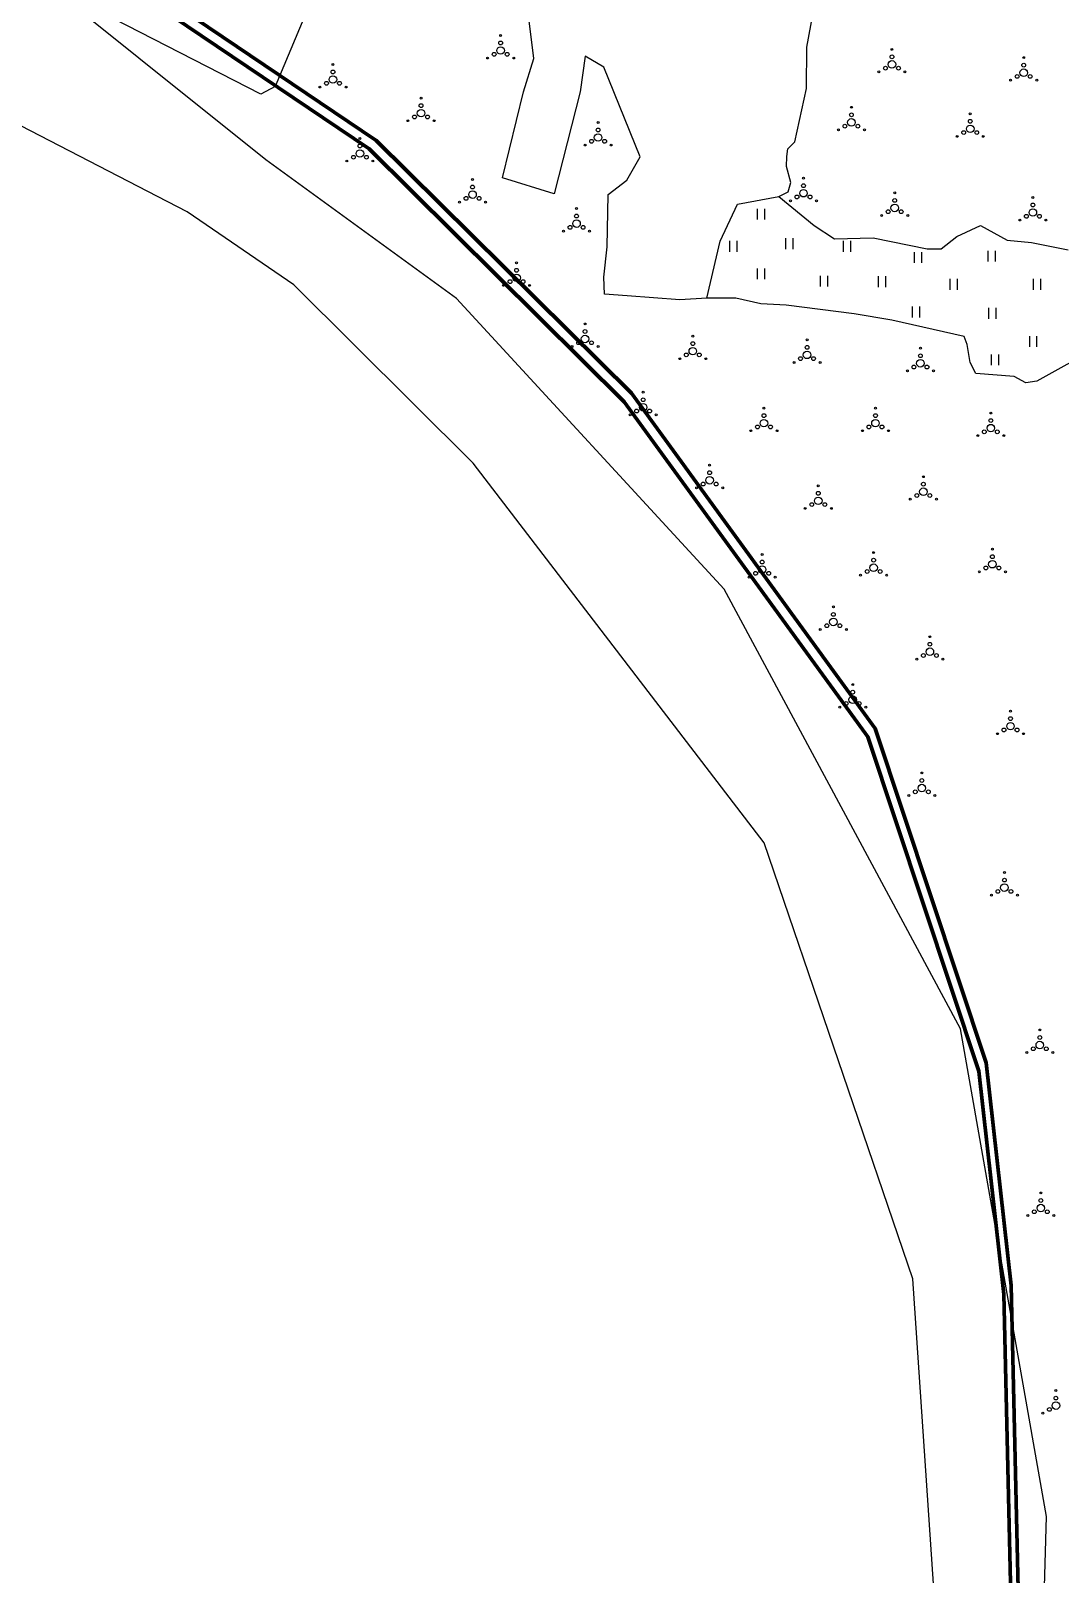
# Model space of a CAD drawing. Header units: millimetres. Extents: x 1379499 to 1411715, y 5652947 to 5671991.
# Drawn here: x 1399939 to 1400281, y 5659768 to 5660281 of the extents above; entities that cross this region are included whole.
import ezdxf

# ---------------------------------------------------------------- set-up
doc = ezdxf.new("R2010")
doc.units = ezdxf.units.MM
doc.layers.add('_5Інше', color=252, linetype='Continuous', lineweight=25)
for name, color, linetype in [('вулиці', 7, 'Continuous'), ('ВулНазва', 7, 'Continuous'), ('межа по генплану', 7, 'Continuous'), ('на область', 5, 'Continuous')]:
    doc.layers.add(name, color=color, linetype=linetype)
picture_1 = doc.add_image_def('image1.bmp', size_in_pixel=(3370, 2384))

# ---------------------------------------------------------------- blocks, each defined once
blk = doc.blocks.new('ЛвЗд')
at = {"layer": '_5Інше', "color": 204, "linetype": 'Continuous'}
for points in [[(43889.418, 27225.56), (43805.468, 27293.665)], [(43863.137, 27208.415), (43801.483, 27240.789)], [(43952.369, 27179.139), (43889.418, 27225.56)], [(43898.392, 27184.046), (43863.137, 27208.415)], [(43957.645, 27124.42), (43898.392, 27184.046)], [(44040.738, 27082.068), (43952.369, 27179.139)], [(44053.516, 26997.769), (43957.645, 27124.42)], [(44118.301, 26935.6), (44040.738, 27082.068)], [(44101.92, 26852.747), (44053.516, 26997.769)], [(44145.843, 26773.496), (44118.301, 26935.6)], [(44113.271, 26669.697), (44101.92, 26852.747)], [(44140.105, 26605.979), (44145.843, 26773.496)]]:
    blk.add_lwpolyline(points, dxfattribs=at)

msp = doc.modelspace()

# ---------------------------------------------------------------- linework, layer by layer
at = {"layer": 'вулиці', "color": 7}
for p, q in [((1400180.66, 5660217.96), (1400180.66, 5660221.56)), ((1400183.06, 5660217.96), (1400183.06, 5660221.56)), ((1400171.5, 5660207.28), (1400171.5, 5660210.88)), ((1400173.9, 5660207.28), (1400173.9, 5660210.88)), ((1400190.05, 5660208.15), (1400190.05, 5660211.75)), ((1400192.45, 5660208.15), (1400192.45, 5660211.75)), ((1400209.25, 5660207.28), (1400209.25, 5660210.88)), ((1400211.65, 5660207.28), (1400211.65, 5660210.88)), ((1400232.82, 5660203.57), (1400232.82, 5660207.17)), ((1400235.22, 5660203.57), (1400235.22, 5660207.17)), ((1400257.26, 5660204.01), (1400257.26, 5660207.61)), ((1400259.66, 5660204.01), (1400259.66, 5660207.61)), ((1400180.66, 5660198.12), (1400180.66, 5660201.72)), ((1400183.06, 5660198.12), (1400183.06, 5660201.72)), ((1400201.61, 5660195.72), (1400201.61, 5660199.32)), ((1400204.01, 5660195.72), (1400204.01, 5660199.32)), ((1400220.82, 5660195.5), (1400220.82, 5660199.1)), ((1400223.22, 5660195.5), (1400223.22, 5660199.1)), ((1400244.6, 5660194.63), (1400244.6, 5660198.23)), ((1400247, 5660194.63), (1400247, 5660198.23)), ((1400272.32, 5660194.63), (1400272.32, 5660198.23)), ((1400274.72, 5660194.63), (1400274.72, 5660198.23)), ((1400232.17, 5660185.47), (1400232.17, 5660189.07)), ((1400234.57, 5660185.47), (1400234.57, 5660189.07)), ((1400257.48, 5660185.04), (1400257.48, 5660188.64)), ((1400259.88, 5660185.04), (1400259.88, 5660188.64)), ((1400271.01, 5660175.66), (1400271.01, 5660179.26)), ((1400273.41, 5660175.66), (1400273.41, 5660179.26)), ((1400258.35, 5660169.55), (1400258.35, 5660173.15)), ((1400260.75, 5660169.55), (1400260.75, 5660173.15))]:
    msp.add_line(p, q, dxfattribs=at)
for points in [[(1400187.79, 5660225.63), (1400190.82, 5660227.19), (1400191.72, 5660230.24), (1400190.28, 5660235.54), (1400190.37, 5660238.86), (1400190.73, 5660241.46), (1400193.07, 5660243.8), (1400196.9, 5660261.49), (1400197.07, 5660275.19), (1400199.71, 5660289.6), (1400207.98, 5660297.56), (1400212.73, 5660301.95), (1400221.69, 5660295.8), (1400229.26, 5660294.75), (1400246.84, 5660296.5), (1400250.36, 5660298.79), (1400250.53, 5660318.86), (1400252.47, 5660333.1), (1400255.28, 5660342.41), (1400262.32, 5660347.33), (1400273.05, 5660348.03), (1400282.03, 5660354.22), (1400286.89, 5660362.65)], [(1400030.05, 5660284.85), (1400020.51, 5660262.16), (1400015.75, 5660259.64), (1399944.49, 5660296.28)], [(1400163.84, 5660191.83), (1400154.84, 5660191.33), (1400137.36, 5660192.62), (1400129.9, 5660193.2), (1400129.62, 5660198.78), (1400130.76, 5660208.95), (1400131.07, 5660226.23), (1400137.24, 5660230.99), (1400141.73, 5660238.83), (1400129.67, 5660268.52), (1400123.5, 5660272.16), (1400121.82, 5660260.4), (1400113.13, 5660226.51), (1400096.02, 5660231.83), (1400103.03, 5660260.4), (1400106.37, 5660271.44), (1400103.57, 5660294.69)], [(1400163.84, 5660191.83), (1400168.27, 5660210.81), (1400174, 5660223.03), (1400187.79, 5660225.63), (1400199.5, 5660216.01), (1400206.27, 5660211.59), (1400219.02, 5660211.85), (1400236.98, 5660208.21), (1400241.67, 5660208.21), (1400246.87, 5660212.37), (1400254.68, 5660216.01), (1400263.53, 5660211.07), (1400271.6, 5660210.29), (1400283.84, 5660207.95)], [(1400294.51, 5660175.97), (1400273.42, 5660164.27), (1400269.78, 5660163.75), (1400265.88, 5660165.83), (1400253.12, 5660166.87), (1400251.3, 5660170.51), (1400250.26, 5660176.49), (1400249.22, 5660179.09), (1400225.27, 5660184.55), (1400212.78, 5660186.63), (1400190.13, 5660189.49), (1400181.8, 5660190.01), (1400173.47, 5660191.83), (1400163.84, 5660191.83)]]:
    msp.add_lwpolyline(points, dxfattribs=at)
for centre, radius in [((1400095.4, 5660279.09), 0.312), ((1400093.24, 5660272.84), 0.625), ((1400095.4, 5660274.09), 1.25), ((1400095.4, 5660276.59), 0.625), ((1400097.57, 5660272.84), 0.625), ((1400225.29, 5660274.48), 0.312), ((1400039.74, 5660269.46), 0.312), ((1400091.07, 5660271.59), 0.312), ((1400099.73, 5660271.59), 0.312), ((1400223.13, 5660268.23), 0.625), ((1400225.29, 5660269.48), 1.25), ((1400225.29, 5660271.98), 0.625), ((1400227.46, 5660268.23), 0.625), ((1400269.03, 5660269.23), 0.625), ((1400269.03, 5660271.73), 0.312), ((1400037.58, 5660263.21), 0.625), ((1400039.74, 5660264.46), 1.25), ((1400039.74, 5660266.96), 0.625), ((1400041.91, 5660263.21), 0.625), ((1400220.96, 5660266.98), 0.312), ((1400229.62, 5660266.98), 0.312), ((1400264.7, 5660264.23), 0.312), ((1400266.86, 5660265.48), 0.625), ((1400269.03, 5660266.73), 1.25), ((1400271.19, 5660265.48), 0.625), ((1400273.36, 5660264.23), 0.312), ((1400035.41, 5660261.96), 0.312), ((1400044.07, 5660261.96), 0.312), ((1400068.97, 5660258.28), 0.312), ((1400068.97, 5660253.28), 1.25), ((1400068.97, 5660255.78), 0.625), ((1400211.84, 5660252.73), 0.625), ((1400211.84, 5660255.23), 0.312), ((1400251.29, 5660253.09), 0.312), ((1400064.64, 5660250.78), 0.312), ((1400066.81, 5660252.03), 0.625), ((1400071.14, 5660252.03), 0.625), ((1400073.3, 5660250.78), 0.312), ((1400127.74, 5660247.7), 0.625), ((1400127.74, 5660250.2), 0.312), ((1400207.51, 5660247.73), 0.312), ((1400209.67, 5660248.98), 0.625), ((1400211.84, 5660250.23), 1.25), ((1400214, 5660248.98), 0.625), ((1400216.17, 5660247.73), 0.312), ((1400251.29, 5660248.09), 1.25), ((1400251.29, 5660250.59), 0.625), ((1400048.69, 5660242.4), 0.625), ((1400048.69, 5660244.9), 0.312), ((1400123.41, 5660242.7), 0.312), ((1400125.58, 5660243.95), 0.625), ((1400127.74, 5660245.2), 1.25), ((1400129.91, 5660243.95), 0.625), ((1400132.07, 5660242.7), 0.312), ((1400246.96, 5660245.59), 0.312), ((1400249.12, 5660246.84), 0.625), ((1400253.45, 5660246.84), 0.625), ((1400255.62, 5660245.59), 0.312), ((1400044.36, 5660237.4), 0.312), ((1400046.52, 5660238.65), 0.625), ((1400048.69, 5660239.9), 1.25), ((1400050.85, 5660238.65), 0.625), ((1400053.02, 5660237.4), 0.312), ((1400086.07, 5660226.25), 1.25), ((1400086.07, 5660228.75), 0.625), ((1400086.07, 5660231.25), 0.312), ((1400195.94, 5660226.7), 1.25), ((1400195.94, 5660229.2), 0.625), ((1400195.94, 5660231.7), 0.312), ((1400081.74, 5660223.75), 0.312), ((1400083.91, 5660225), 0.625), ((1400088.24, 5660225), 0.625), ((1400090.41, 5660223.75), 0.312), ((1400191.61, 5660224.2), 0.312), ((1400193.77, 5660225.45), 0.625), ((1400198.1, 5660225.45), 0.625), ((1400200.27, 5660224.2), 0.312), ((1400226.21, 5660221.81), 1.25), ((1400226.21, 5660224.31), 0.625), ((1400226.21, 5660226.81), 0.312), ((1400272.08, 5660222.79), 0.625), ((1400272.08, 5660225.29), 0.312), ((1400120.59, 5660216.62), 1.25), ((1400120.59, 5660219.12), 0.625), ((1400120.59, 5660221.62), 0.312), ((1400221.88, 5660219.31), 0.312), ((1400224.05, 5660220.56), 0.625), ((1400228.38, 5660220.56), 0.625), ((1400230.54, 5660219.31), 0.312), ((1400267.75, 5660217.79), 0.312), ((1400269.92, 5660219.04), 0.625), ((1400272.08, 5660220.29), 1.25), ((1400274.25, 5660219.04), 0.625), ((1400276.41, 5660217.79), 0.312), ((1400116.26, 5660214.12), 0.312), ((1400118.43, 5660215.37), 0.625), ((1400122.76, 5660215.37), 0.625), ((1400124.92, 5660214.12), 0.312), ((1400100.69, 5660201.1), 0.625), ((1400100.69, 5660203.6), 0.312), ((1400098.52, 5660197.35), 0.625), ((1400100.69, 5660198.6), 1.25), ((1400102.85, 5660197.35), 0.625), ((1400096.36, 5660196.1), 0.312), ((1400105.02, 5660196.1), 0.312), ((1400123.42, 5660180.79), 0.625), ((1400123.42, 5660183.29), 0.312), ((1400119.09, 5660175.79), 0.312), ((1400121.26, 5660177.04), 0.625), ((1400123.42, 5660178.29), 1.25), ((1400125.59, 5660177.04), 0.625), ((1400127.75, 5660175.79), 0.312), ((1400159.18, 5660176.75), 0.625), ((1400159.18, 5660179.25), 0.312), ((1400197.12, 5660175.51), 0.625), ((1400197.12, 5660178.01), 0.312), ((1400154.85, 5660171.75), 0.312), ((1400157.02, 5660173), 0.625), ((1400159.18, 5660174.25), 1.25), ((1400161.35, 5660173), 0.625), ((1400163.51, 5660171.75), 0.312), ((1400194.95, 5660171.76), 0.625), ((1400197.12, 5660173.01), 1.25), ((1400199.28, 5660171.76), 0.625), ((1400234.74, 5660170.22), 1.25), ((1400234.74, 5660172.72), 0.625), ((1400234.74, 5660175.22), 0.312), ((1400192.79, 5660170.51), 0.312), ((1400201.45, 5660170.51), 0.312), ((1400230.41, 5660167.72), 0.312), ((1400232.58, 5660168.97), 0.625), ((1400236.91, 5660168.97), 0.625), ((1400239.07, 5660167.72), 0.312), ((1400142.7, 5660160.61), 0.312), ((1400142.7, 5660155.61), 1.25), ((1400142.7, 5660158.11), 0.625), ((1400182.81, 5660155.33), 0.312), ((1400219.82, 5660155.33), 0.312), ((1400138.37, 5660153.11), 0.312), ((1400140.53, 5660154.36), 0.625), ((1400144.86, 5660154.36), 0.625), ((1400147.03, 5660153.11), 0.312), ((1400182.81, 5660150.33), 1.25), ((1400182.81, 5660152.83), 0.625), ((1400219.82, 5660150.33), 1.25), ((1400219.82, 5660152.83), 0.625), ((1400258.11, 5660151.2), 0.625), ((1400258.11, 5660153.7), 0.312), ((1400178.48, 5660147.83), 0.312), ((1400180.65, 5660149.08), 0.625), ((1400184.98, 5660149.08), 0.625), ((1400187.14, 5660147.83), 0.312), ((1400215.49, 5660147.83), 0.312), ((1400217.65, 5660149.08), 0.625), ((1400221.98, 5660149.08), 0.625), ((1400224.15, 5660147.83), 0.312), ((1400253.78, 5660146.2), 0.312), ((1400255.94, 5660147.45), 0.625), ((1400258.11, 5660148.7), 1.25), ((1400260.27, 5660147.45), 0.625), ((1400262.44, 5660146.2), 0.312), ((1400164.78, 5660136.38), 0.312), ((1400162.61, 5660130.13), 0.625), ((1400164.78, 5660131.38), 1.25), ((1400164.78, 5660133.88), 0.625), ((1400166.94, 5660130.13), 0.625), ((1400235.72, 5660130.07), 0.625), ((1400235.72, 5660132.57), 0.312), ((1400160.45, 5660128.88), 0.312), ((1400169.11, 5660128.88), 0.312), ((1400200.85, 5660124.55), 1.25), ((1400200.85, 5660127.05), 0.625), ((1400200.85, 5660129.55), 0.312), ((1400231.39, 5660125.07), 0.312), ((1400233.55, 5660126.32), 0.625), ((1400235.72, 5660127.57), 1.25), ((1400237.88, 5660126.32), 0.625), ((1400240.05, 5660125.07), 0.312), ((1400196.52, 5660122.05), 0.312), ((1400198.68, 5660123.3), 0.625), ((1400203.01, 5660123.3), 0.625), ((1400205.18, 5660122.05), 0.312), ((1400182.21, 5660104.22), 0.625), ((1400182.21, 5660106.72), 0.312), ((1400219.21, 5660104.84), 0.625), ((1400219.21, 5660107.34), 0.312), ((1400258.63, 5660103.5), 1.25), ((1400258.63, 5660106), 0.625), ((1400258.63, 5660108.5), 0.312), ((1400177.88, 5660099.22), 0.312), ((1400180.05, 5660100.47), 0.625), ((1400182.21, 5660101.72), 1.25), ((1400184.38, 5660100.47), 0.625), ((1400186.54, 5660099.22), 0.312), ((1400214.88, 5660099.84), 0.312), ((1400217.05, 5660101.09), 0.625), ((1400219.21, 5660102.34), 1.25), ((1400221.38, 5660101.09), 0.625), ((1400223.54, 5660099.84), 0.312), ((1400254.3, 5660101), 0.312), ((1400256.46, 5660102.25), 0.625), ((1400260.79, 5660102.25), 0.625), ((1400262.96, 5660101), 0.312), ((1400205.84, 5660089.32), 0.312), ((1400205.84, 5660084.32), 1.25), ((1400205.84, 5660086.82), 0.625), ((1400201.51, 5660081.82), 0.312), ((1400203.68, 5660083.07), 0.625), ((1400208.01, 5660083.07), 0.625), ((1400210.17, 5660081.82), 0.312), ((1400237.89, 5660079.43), 0.312), ((1400235.73, 5660073.18), 0.625), ((1400237.89, 5660074.43), 1.25), ((1400237.89, 5660076.93), 0.625), ((1400240.06, 5660073.18), 0.625), ((1400233.56, 5660071.93), 0.312), ((1400242.22, 5660071.93), 0.312), ((1400212.27, 5660063.5), 0.312), ((1400212.27, 5660058.5), 1.25), ((1400212.27, 5660061), 0.625), ((1400207.94, 5660056), 0.312), ((1400210.11, 5660057.25), 0.625), ((1400214.44, 5660057.25), 0.625), ((1400216.6, 5660056), 0.312), ((1400264.65, 5660054.71), 0.312), ((1400262.48, 5660048.46), 0.625), ((1400264.65, 5660049.71), 1.25), ((1400264.65, 5660052.21), 0.625), ((1400266.81, 5660048.46), 0.625), ((1400260.32, 5660047.21), 0.312), ((1400268.98, 5660047.21), 0.312), ((1400235.21, 5660034.17), 0.312), ((1400233.05, 5660027.92), 0.625), ((1400235.21, 5660029.17), 1.25), ((1400235.21, 5660031.67), 0.625), ((1400237.38, 5660027.92), 0.625), ((1400230.88, 5660026.67), 0.312), ((1400239.54, 5660026.67), 0.312), ((1400262.63, 5659996.09), 1.25), ((1400262.63, 5659998.59), 0.625), ((1400262.63, 5660001.09), 0.312), ((1400258.3, 5659993.59), 0.312), ((1400260.47, 5659994.84), 0.625), ((1400264.8, 5659994.84), 0.625), ((1400266.96, 5659993.59), 0.312), ((1400274.37, 5659946.33), 0.625), ((1400274.37, 5659948.83), 0.312), ((1400270.04, 5659941.33), 0.312), ((1400272.21, 5659942.58), 0.625), ((1400274.37, 5659943.83), 1.25), ((1400276.54, 5659942.58), 0.625), ((1400278.7, 5659941.33), 0.312), ((1400274.71, 5659894.7), 0.312), ((1400274.71, 5659889.7), 1.25), ((1400274.71, 5659892.2), 0.625), ((1400270.38, 5659887.2), 0.312), ((1400272.54, 5659888.45), 0.625), ((1400276.87, 5659888.45), 0.625), ((1400279.04, 5659887.2), 0.312), ((1400279.72, 5659829.07), 0.312), ((1400277.56, 5659822.82), 0.625), ((1400279.72, 5659824.07), 1.25), ((1400279.72, 5659826.57), 0.625), ((1400275.39, 5659821.57), 0.312)]:
    msp.add_circle(centre, radius, dxfattribs=at)
at = {"layer": 'межа по генплану', "color": 1, "lineweight": 70}
msp.add_lwpolyline([(1400268.7, 5659696.07), (1400264.82, 5659863.92), (1400256.53, 5659937.9), (1400219.74, 5660048.97), (1400138.86, 5660160.27), (1400054.11, 5660244.24), (1399938.08, 5660322.63), (1399831.63, 5660365.29), (1399739.84, 5660379.6), (1399634.85, 5660378.33), (1399516.99, 5660360.79), (1399426.43, 5660326.56), (1399344.28, 5660283.34), (1398896.63, 5660020.81), (1398702.51, 5660246.73), (1398794.7, 5661045.75), (1398843.19, 5661288.06), (1398941.92, 5661943.14), (1398977.27, 5662257.27)], dxfattribs=at)
at = {"layer": 'межа по генплану', "color": 3, "lineweight": 70}
msp.add_lwpolyline([(1400266.29, 5659693.27), (1400262.41, 5659861.11), (1400254.12, 5659935.1), (1400217.34, 5660046.17), (1400136.45, 5660157.47), (1400051.7, 5660241.44), (1399935.67, 5660319.83), (1399829.22, 5660362.49), (1399737.43, 5660376.8), (1399632.45, 5660375.53), (1399514.58, 5660357.99), (1399424.02, 5660323.76), (1399341.87, 5660280.54), (1398894.23, 5660018.01), (1398700.11, 5660243.93), (1398792.29, 5661042.95), (1398840.79, 5661285.26), (1398939.52, 5661940.34), (1398974.87, 5662254.47)], dxfattribs=at)
at = {"layer": 'межа по генплану', "color": 5, "lineweight": 70}
msp.add_lwpolyline([(1400266.29, 5659693.27), (1400262.41, 5659861.11), (1400254.12, 5659935.1), (1400217.34, 5660046.17), (1400136.45, 5660157.47), (1400051.7, 5660241.44), (1399935.67, 5660319.83), (1399829.22, 5660362.49), (1399737.43, 5660376.8), (1399632.45, 5660375.53), (1399514.58, 5660357.99), (1399424.02, 5660323.76), (1399341.87, 5660280.54), (1398894.23, 5660018.01), (1398700.11, 5660243.93), (1398792.29, 5661042.95), (1398840.79, 5661285.26), (1398939.52, 5661940.34), (1398974.87, 5662254.47)], dxfattribs=at)

# ---------------------------------------------------------------- block references
at = {"layer": 'ВулНазва', "color": 7, "lineweight": 9, "rotation": 0.3369352804739994}
msp.add_blockref('ЛвЗд', (1356288.93, 5632754.59), dxfattribs=at)

# ---------------------------------------------------------------- pictures from other files: only their frames are drawn
at = {"layer": 'на область', "color": 7, "lineweight": -2}
image = msp.add_image(picture_1, insert=(1395288.55, 5652947.02), size_in_units=(16426, 11620.05), dxfattribs=at)
image.dxf.flags = 7

doc.saveas('drawing.dxf')
